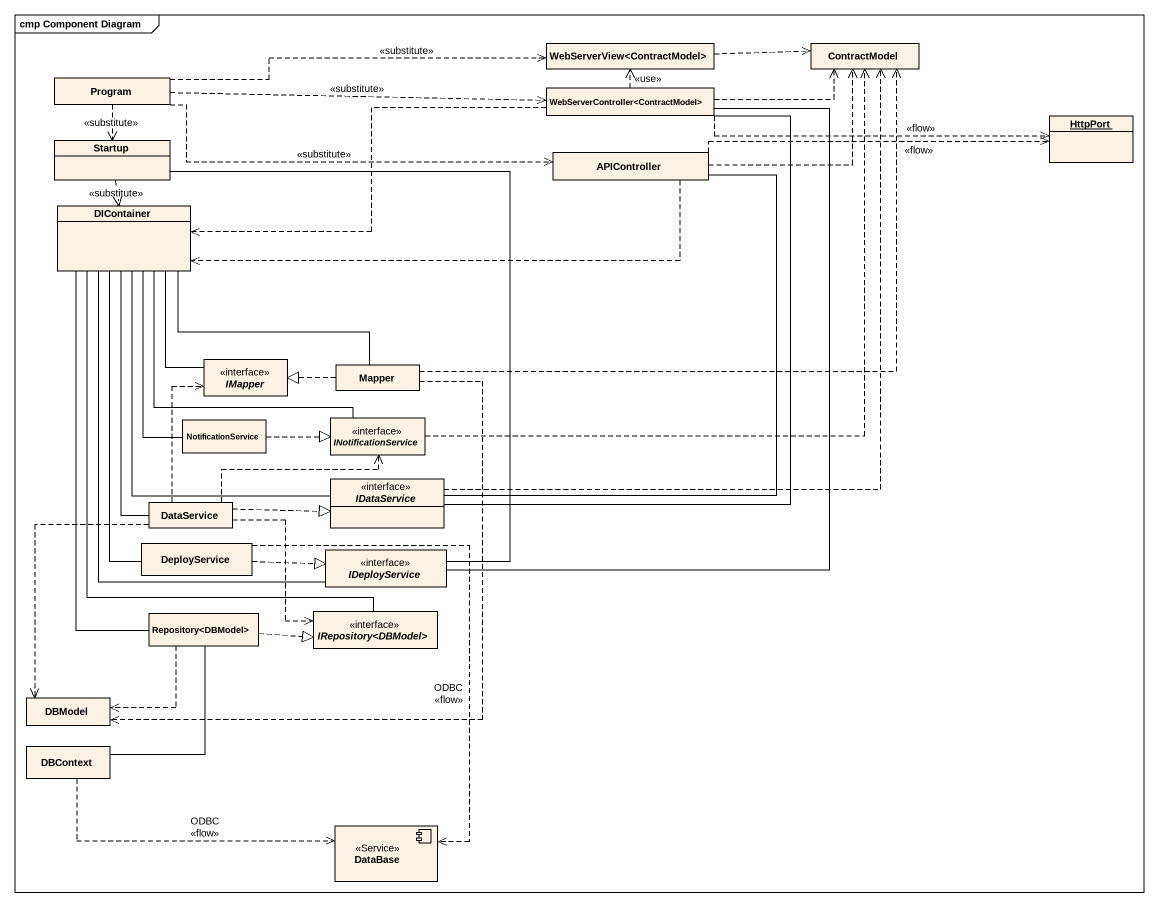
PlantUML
@startuml
mainframe cmp Component Diagram
allowmixing
hide circle
hide empty members
class "WebServerView<ContractModel>" as WebServerView_ContractModel
class ContractModel
class Program
class "WebServerController<ContractModel>" as WebServerController
object HttpPort
class Startup
class APIController
class DIContainer
interface IMapper
class Mapper
class NotificationService
interface INotificationService
class DataService
interface IDataService
class DeployService
interface IDeployService
class "Repository<DBModel>" as Repository_DBModel
interface "IRepository<DBModel>" as IRepository_DBModel
class DBModel
class DBContext
component "DataBase" as DataBase_ <<Service>>
WebServerView_ContractModel .right.> ContractModel
Program .right.> WebServerView_ContractModel : <<substitute>>
Program .right.> WebServerController : <<substitute>>
Program ..> Startup : <<substitute>>
Program .right.> APIController : <<substitute>>
WebServerController .up.> WebServerView_ContractModel : <<use>>
WebServerController .right.> ContractModel
WebServerController .right.> HttpPort : <<flow>>
WebServerController .left.> DIContainer
WebServerController -- IDataService
WebServerController -- IDeployService
Startup ..> DIContainer : <<substitute>>
Startup -- IDeployService
APIController .right.> ContractModel
APIController .right.> HttpPort : <<flow>>
APIController .left.> DIContainer
APIController -- IDataService
DIContainer -- IMapper
DIContainer -right- Mapper
DIContainer -- DataService
DIContainer -- IDataService
DIContainer -- DeployService
DIContainer -- IDeployService
DIContainer -- Repository_DBModel
DIContainer -- IRepository_DBModel
Mapper .up.> ContractModel
Mapper .left.|> IMapper
Mapper ..> DBModel
NotificationService -up- DIContainer
NotificationService .right.|> INotificationService
INotificationService .up.> ContractModel
INotificationService -up- DIContainer
DataService .up.> IMapper
DataService .right.> INotificationService
DataService .right.|> IDataService
DataService ..> IRepository_DBModel
DataService ..> DBModel
IDataService .up.> ContractModel
DeployService .right.|> IDeployService
DeployService ..> DataBase_ : ODBC\n<<flow>>
Repository_DBModel .right.|> IRepository_DBModel
Repository_DBModel ..> DBModel
Repository_DBModel -- DBContext
DBContext .right.> DataBase_ : ODBC\n<<flow>>
@enduml
